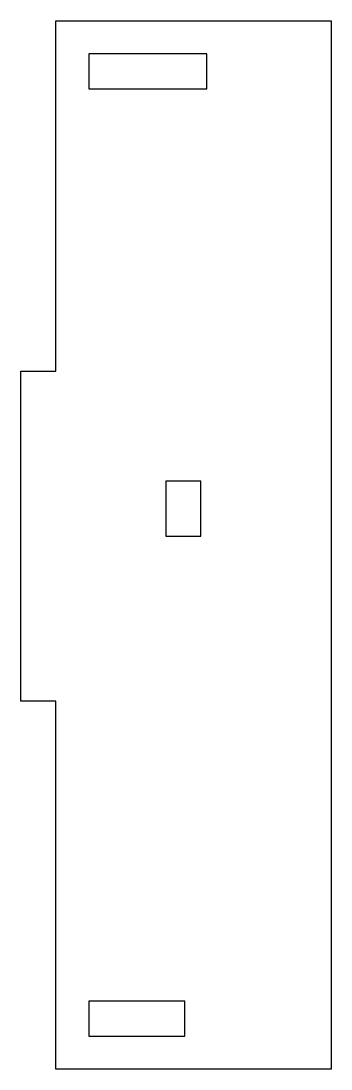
# Model space of a CAD drawing. Header units: millimetres. Extents: x -16.3 to 11.9, y -213.6 to -118.4.
import ezdxf

# ---------------------------------------------------------------- set-up
doc = ezdxf.new("R2010")
doc.units = ezdxf.units.MM
doc.layers.get('0').update_dxf_attribs({"linetype": 'CONTINUOUS'})

msp = doc.modelspace()

# ---------------------------------------------------------------- linework, layer by layer
for points in [[(-13.147, -118.373), (11.853, -118.373), (11.853, -213.623), (-13.147, -213.623), (-13.147, -180.198), (-16.322, -180.198), (-16.322, -150.198), (-13.147, -150.198)], [(-10.147, -121.373), (-10.147, -124.548), (0.553, -124.548), (0.553, -121.373)], [(-3.147, -165.198), (0.028, -165.198), (0.028, -160.198), (-3.147, -160.198)], [(-1.447, -210.623), (-1.447, -207.448), (-10.147, -207.448), (-10.147, -210.623)]]:
    msp.add_lwpolyline(points, close=True)

doc.saveas('drawing.dxf')
